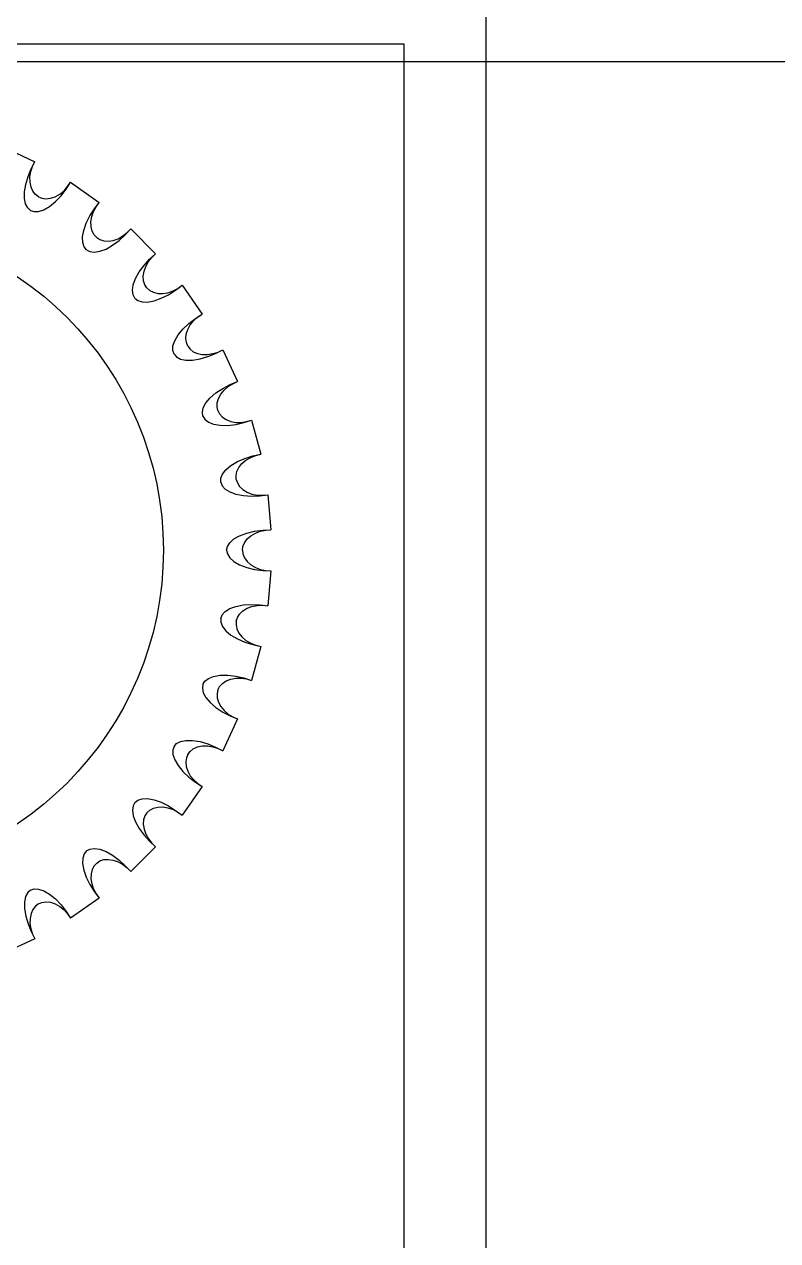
# Model space of a CAD drawing. Extents: x -615 to 711, y 0 to 128.
# Drawn here: x 53.3 to 65.21, y 97.59 to 116.81 of the extents above; entities that cross this region are included whole.
import ezdxf

# ---------------------------------------------------------------- set-up
doc = ezdxf.new("R2010")
doc.units = 0
for name, color, linetype in [('CONSTRUCTION', 7, 'CONTINUOUS'), ('DXF_EG_PANEL_1_0_MODEL_DX0', 7, 'CONTINUOUS'), ('LAYER1', 7, 'CONTINUOUS')]:
    doc.layers.add(name, color=color, linetype=linetype)

msp = doc.modelspace()

# ---------------------------------------------------------------- linework, layer by layer
at = {"layer": 'CONSTRUCTION', "color": 6}
msp.add_line((-614.803, 116.224), (710.947, 116.224), dxfattribs=at)
at = {"layer": 'DXF_EG_PANEL_1_0_MODEL_DX0', "color": 178}
msp.add_line((60.6, 128.5), (60.6, 0), dxfattribs=at)
at = {"layer": 'LAYER1', "color": 7}
for p, q in [((1.3, 116.5), (59.3, 116.5)), ((59.3, 116.5), (59.3, 12))]:
    msp.add_line(p, q, dxfattribs=at)
at = {"layer": 'LAYER1', "color": 178}
for p, q in [((52.965, 114.873), (53.469, 114.638)), ((52.965, 114.873), (53.469, 114.638)), ((54.031, 114.313), (54.486, 113.995)), ((54.031, 114.313), (54.486, 113.995)), ((54.984, 113.577), (55.377, 113.184)), ((54.984, 113.577), (55.377, 113.184)), ((55.795, 112.686), (56.113, 112.231)), ((55.795, 112.686), (56.113, 112.231)), ((56.438, 111.669), (56.673, 111.165)), ((56.438, 111.669), (56.673, 111.165)), ((56.895, 110.555), (57.039, 110.018)), ((56.895, 110.555), (57.039, 110.018)), ((57.152, 109.378), (57.2, 108.825)), ((57.152, 109.378), (57.2, 108.825)), ((57.2, 108.175), (57.152, 107.622)), ((57.2, 108.175), (57.152, 107.622)), ((57.039, 106.982), (56.895, 106.445)), ((57.039, 106.982), (56.895, 106.445)), ((56.673, 105.835), (56.438, 105.331)), ((56.673, 105.835), (56.438, 105.331)), ((56.113, 104.769), (55.795, 104.314)), ((56.113, 104.769), (55.795, 104.314)), ((55.377, 103.816), (54.984, 103.423)), ((55.377, 103.816), (54.984, 103.423)), ((54.486, 103.005), (54.031, 102.687)), ((54.486, 103.005), (54.031, 102.687)), ((53.469, 102.362), (52.965, 102.127)), ((53.469, 102.362), (52.965, 102.127))]:
    msp.add_line(p, q, dxfattribs=at)
for points in [[(53.4, 113.869, 0), (53.355, 113.909, 0), (53.321, 113.972, 0), (53.303, 114.057, 0), (53.304, 114.162, 0), (53.323, 114.28, 0), (53.36, 114.404, 0), (53.41, 114.525, 0), (53.469, 114.638, 0)], [(53.4, 113.869, 0), (53.355, 113.909, 0), (53.321, 113.972, 0), (53.303, 114.057, 0), (53.304, 114.162, 0), (53.323, 114.28, 0), (53.36, 114.404, 0), (53.41, 114.525, 0), (53.469, 114.638, 0)], [(53.525, 114.086, 0), (53.478, 114.122, 0), (53.437, 114.173, 0), (53.408, 114.238, 0), (53.392, 114.315, 0), (53.391, 114.398, 0), (53.406, 114.483, 0), (53.432, 114.564, 0), (53.469, 114.638, 0)], [(53.525, 114.086, 0), (53.478, 114.122, 0), (53.437, 114.173, 0), (53.408, 114.238, 0), (53.392, 114.315, 0), (53.391, 114.398, 0), (53.406, 114.483, 0), (53.432, 114.564, 0), (53.469, 114.638, 0)], [(53.4, 113.869, 0), (53.457, 113.85, 0), (53.528, 113.852, 0), (53.611, 113.879, 0), (53.702, 113.932, 0), (53.794, 114.008, 0), (53.883, 114.101, 0), (53.963, 114.206, 0), (54.031, 114.313, 0)], [(53.4, 113.869, 0), (53.457, 113.85, 0), (53.528, 113.852, 0), (53.611, 113.879, 0), (53.702, 113.932, 0), (53.794, 114.008, 0), (53.883, 114.101, 0), (53.963, 114.206, 0), (54.031, 114.313, 0)], [(53.525, 114.086, 0), (53.58, 114.063, 0), (53.644, 114.053, 0), (53.716, 114.061, 0), (53.79, 114.085, 0), (53.862, 114.126, 0), (53.929, 114.181, 0), (53.986, 114.245, 0), (54.031, 114.313, 0)], [(53.525, 114.086, 0), (53.58, 114.063, 0), (53.644, 114.053, 0), (53.716, 114.061, 0), (53.79, 114.085, 0), (53.862, 114.126, 0), (53.929, 114.181, 0), (53.986, 114.245, 0), (54.031, 114.313, 0)], [(54.285, 113.249, 0), (54.248, 113.296, 0), (54.225, 113.364, 0), (54.222, 113.451, 0), (54.241, 113.554, 0), (54.281, 113.667, 0), (54.338, 113.783, 0), (54.409, 113.894, 0), (54.486, 113.995, 0)], [(54.285, 113.249, 0), (54.248, 113.296, 0), (54.225, 113.364, 0), (54.222, 113.451, 0), (54.241, 113.554, 0), (54.281, 113.667, 0), (54.338, 113.783, 0), (54.409, 113.894, 0), (54.486, 113.995, 0)], [(54.446, 113.441, 0), (54.406, 113.485, 0), (54.375, 113.542, 0), (54.357, 113.611, 0), (54.355, 113.69, 0), (54.369, 113.772, 0), (54.397, 113.853, 0), (54.438, 113.928, 0), (54.486, 113.995, 0)], [(54.446, 113.441, 0), (54.406, 113.485, 0), (54.375, 113.542, 0), (54.357, 113.611, 0), (54.355, 113.69, 0), (54.369, 113.772, 0), (54.397, 113.853, 0), (54.438, 113.928, 0), (54.486, 113.995, 0)], [(54.285, 113.249, 0), (54.338, 113.22, 0), (54.408, 113.21, 0), (54.495, 113.223, 0), (54.593, 113.259, 0), (54.697, 113.318, 0), (54.801, 113.394, 0), (54.898, 113.483, 0), (54.984, 113.577, 0)], [(54.285, 113.249, 0), (54.338, 113.22, 0), (54.408, 113.21, 0), (54.495, 113.223, 0), (54.593, 113.259, 0), (54.697, 113.318, 0), (54.801, 113.394, 0), (54.898, 113.483, 0), (54.984, 113.577, 0)], [(54.446, 113.441, 0), (54.496, 113.409, 0), (54.558, 113.388, 0), (54.629, 113.383, 0), (54.707, 113.394, 0), (54.785, 113.422, 0), (54.86, 113.465, 0), (54.927, 113.518, 0), (54.984, 113.577, 0)], [(54.446, 113.441, 0), (54.496, 113.409, 0), (54.558, 113.388, 0), (54.629, 113.383, 0), (54.707, 113.394, 0), (54.785, 113.422, 0), (54.86, 113.465, 0), (54.927, 113.518, 0), (54.984, 113.577, 0)], [(55.049, 112.485, 0), (55.02, 112.538, 0), (55.01, 112.608, 0), (55.023, 112.695, 0), (55.059, 112.793, 0), (55.118, 112.897, 0), (55.194, 113.001, 0), (55.283, 113.098, 0), (55.377, 113.184, 0)], [(55.049, 112.485, 0), (55.02, 112.538, 0), (55.01, 112.608, 0), (55.023, 112.695, 0), (55.059, 112.793, 0), (55.118, 112.897, 0), (55.194, 113.001, 0), (55.283, 113.098, 0), (55.377, 113.184, 0)], [(55.241, 112.646, 0), (55.209, 112.696, 0), (55.188, 112.758, 0), (55.183, 112.829, 0), (55.194, 112.907, 0), (55.222, 112.985, 0), (55.265, 113.06, 0), (55.318, 113.127, 0), (55.377, 113.184, 0)], [(55.241, 112.646, 0), (55.209, 112.696, 0), (55.188, 112.758, 0), (55.183, 112.829, 0), (55.194, 112.907, 0), (55.222, 112.985, 0), (55.265, 113.06, 0), (55.318, 113.127, 0), (55.377, 113.184, 0)], [(55.049, 112.485, 0), (55.096, 112.448, 0), (55.164, 112.425, 0), (55.251, 112.422, 0), (55.354, 112.441, 0), (55.467, 112.481, 0), (55.583, 112.538, 0), (55.694, 112.609, 0), (55.795, 112.686, 0)], [(55.049, 112.485, 0), (55.096, 112.448, 0), (55.164, 112.425, 0), (55.251, 112.422, 0), (55.354, 112.441, 0), (55.467, 112.481, 0), (55.583, 112.538, 0), (55.694, 112.609, 0), (55.795, 112.686, 0)], [(55.241, 112.646, 0), (55.285, 112.606, 0), (55.342, 112.575, 0), (55.411, 112.557, 0), (55.49, 112.555, 0), (55.572, 112.569, 0), (55.653, 112.597, 0), (55.728, 112.638, 0), (55.795, 112.686, 0)], [(55.241, 112.646, 0), (55.285, 112.606, 0), (55.342, 112.575, 0), (55.411, 112.557, 0), (55.49, 112.555, 0), (55.572, 112.569, 0), (55.653, 112.597, 0), (55.728, 112.638, 0), (55.795, 112.686, 0)], [(55.669, 111.6, 0), (55.65, 111.657, 0), (55.652, 111.728, 0), (55.679, 111.811, 0), (55.732, 111.902, 0), (55.808, 111.994, 0), (55.901, 112.083, 0), (56.006, 112.163, 0), (56.113, 112.231, 0)], [(55.669, 111.6, 0), (55.65, 111.657, 0), (55.652, 111.728, 0), (55.679, 111.811, 0), (55.732, 111.902, 0), (55.808, 111.994, 0), (55.901, 112.083, 0), (56.006, 112.163, 0), (56.113, 112.231, 0)], [(55.886, 111.725, 0), (55.863, 111.78, 0), (55.853, 111.844, 0), (55.861, 111.916, 0), (55.885, 111.99, 0), (55.926, 112.062, 0), (55.981, 112.129, 0), (56.045, 112.186, 0), (56.113, 112.231, 0)], [(55.886, 111.725, 0), (55.863, 111.78, 0), (55.853, 111.844, 0), (55.861, 111.916, 0), (55.885, 111.99, 0), (55.926, 112.062, 0), (55.981, 112.129, 0), (56.045, 112.186, 0), (56.113, 112.231, 0)], [(55.669, 111.6, 0), (55.709, 111.555, 0), (55.772, 111.521, 0), (55.857, 111.503, 0), (55.962, 111.504, 0), (56.08, 111.523, 0), (56.204, 111.56, 0), (56.325, 111.61, 0), (56.438, 111.669, 0)], [(55.669, 111.6, 0), (55.709, 111.555, 0), (55.772, 111.521, 0), (55.857, 111.503, 0), (55.962, 111.504, 0), (56.08, 111.523, 0), (56.204, 111.56, 0), (56.325, 111.61, 0), (56.438, 111.669, 0)], [(55.886, 111.725, 0), (55.922, 111.678, 0), (55.973, 111.637, 0), (56.038, 111.608, 0), (56.115, 111.592, 0), (56.198, 111.591, 0), (56.283, 111.606, 0), (56.364, 111.632, 0), (56.438, 111.669, 0)], [(55.886, 111.725, 0), (55.922, 111.678, 0), (55.973, 111.637, 0), (56.038, 111.608, 0), (56.115, 111.592, 0), (56.198, 111.591, 0), (56.283, 111.606, 0), (56.364, 111.632, 0), (56.438, 111.669, 0)], [(56.126, 110.621, 0), (56.117, 110.68, 0), (56.131, 110.75, 0), (56.173, 110.827, 0), (56.24, 110.907, 0), (56.331, 110.985, 0), (56.439, 111.056, 0), (56.555, 111.117, 0), (56.673, 111.165, 0)], [(56.126, 110.621, 0), (56.117, 110.68, 0), (56.131, 110.75, 0), (56.173, 110.827, 0), (56.24, 110.907, 0), (56.331, 110.985, 0), (56.439, 111.056, 0), (56.555, 111.117, 0), (56.673, 111.165, 0)], [(56.361, 110.706, 0), (56.348, 110.764, 0), (56.35, 110.829, 0), (56.369, 110.898, 0), (56.406, 110.967, 0), (56.46, 111.031, 0), (56.525, 111.087, 0), (56.598, 111.132, 0), (56.673, 111.165, 0)], [(56.361, 110.706, 0), (56.348, 110.764, 0), (56.35, 110.829, 0), (56.369, 110.898, 0), (56.406, 110.967, 0), (56.46, 111.031, 0), (56.525, 111.087, 0), (56.598, 111.132, 0), (56.673, 111.165, 0)], [(56.361, 110.706, 0), (56.388, 110.653, 0), (56.432, 110.604, 0), (56.491, 110.564, 0), (56.564, 110.535, 0), (56.646, 110.52, 0), (56.732, 110.519, 0), (56.816, 110.532, 0), (56.895, 110.555, 0)], [(56.361, 110.706, 0), (56.388, 110.653, 0), (56.432, 110.604, 0), (56.491, 110.564, 0), (56.564, 110.535, 0), (56.646, 110.52, 0), (56.732, 110.519, 0), (56.816, 110.532, 0), (56.895, 110.555, 0)], [(56.126, 110.621, 0), (56.157, 110.569, 0), (56.213, 110.525, 0), (56.294, 110.492, 0), (56.397, 110.475, 0), (56.517, 110.473, 0), (56.645, 110.488, 0), (56.774, 110.516, 0), (56.895, 110.555, 0)], [(56.126, 110.621, 0), (56.157, 110.569, 0), (56.213, 110.525, 0), (56.294, 110.492, 0), (56.397, 110.475, 0), (56.517, 110.473, 0), (56.645, 110.488, 0), (56.774, 110.516, 0), (56.895, 110.555, 0)], [(56.406, 109.577, 0), (56.407, 109.637, 0), (56.433, 109.703, 0), (56.487, 109.772, 0), (56.568, 109.839, 0), (56.671, 109.9, 0), (56.789, 109.951, 0), (56.914, 109.991, 0), (57.039, 110.018, 0)], [(56.406, 109.577, 0), (56.407, 109.637, 0), (56.433, 109.703, 0), (56.487, 109.772, 0), (56.568, 109.839, 0), (56.671, 109.9, 0), (56.789, 109.951, 0), (56.914, 109.991, 0), (57.039, 110.018, 0)], [(56.652, 109.62, 0), (56.649, 109.68, 0), (56.662, 109.743, 0), (56.693, 109.808, 0), (56.742, 109.869, 0), (56.806, 109.923, 0), (56.88, 109.967, 0), (56.959, 109.999, 0), (57.039, 110.018, 0)], [(56.652, 109.62, 0), (56.649, 109.68, 0), (56.662, 109.743, 0), (56.693, 109.808, 0), (56.742, 109.869, 0), (56.806, 109.923, 0), (56.88, 109.967, 0), (56.959, 109.999, 0), (57.039, 110.018, 0)], [(56.406, 109.577, 0), (56.428, 109.52, 0), (56.475, 109.467, 0), (56.549, 109.421, 0), (56.648, 109.386, 0), (56.765, 109.364, 0), (56.894, 109.356, 0), (57.025, 109.361, 0), (57.152, 109.378, 0)], [(56.406, 109.577, 0), (56.428, 109.52, 0), (56.475, 109.467, 0), (56.549, 109.421, 0), (56.648, 109.386, 0), (56.765, 109.364, 0), (56.894, 109.356, 0), (57.025, 109.361, 0), (57.152, 109.378, 0)], [(56.652, 109.62, 0), (56.67, 109.563, 0), (56.704, 109.508, 0), (56.755, 109.458, 0), (56.822, 109.417, 0), (56.9, 109.388, 0), (56.985, 109.372, 0), (57.07, 109.369, 0), (57.152, 109.378, 0)], [(56.652, 109.62, 0), (56.67, 109.563, 0), (56.704, 109.508, 0), (56.755, 109.458, 0), (56.822, 109.417, 0), (56.9, 109.388, 0), (56.985, 109.372, 0), (57.07, 109.369, 0), (57.152, 109.378, 0)], [(56.5, 108.5, 0), (56.512, 108.559, 0), (56.549, 108.62, 0), (56.614, 108.678, 0), (56.705, 108.73, 0), (56.817, 108.772, 0), (56.942, 108.802, 0), (57.073, 108.82, 0), (57.2, 108.825, 0)], [(56.5, 108.5, 0), (56.512, 108.559, 0), (56.549, 108.62, 0), (56.614, 108.678, 0), (56.705, 108.73, 0), (56.817, 108.772, 0), (56.942, 108.802, 0), (57.073, 108.82, 0), (57.2, 108.825, 0)], [(56.75, 108.5, 0), (56.758, 108.559, 0), (56.782, 108.62, 0), (56.823, 108.678, 0), (56.882, 108.73, 0), (56.954, 108.772, 0), (57.034, 108.802, 0), (57.118, 108.82, 0), (57.2, 108.825, 0)], [(56.75, 108.5, 0), (56.758, 108.559, 0), (56.782, 108.62, 0), (56.823, 108.678, 0), (56.882, 108.73, 0), (56.954, 108.772, 0), (57.034, 108.802, 0), (57.118, 108.82, 0), (57.2, 108.825, 0)], [(56.5, 108.5, 0), (56.512, 108.441, 0), (56.549, 108.38, 0), (56.614, 108.322, 0), (56.705, 108.27, 0), (56.817, 108.228, 0), (56.942, 108.198, 0), (57.073, 108.18, 0), (57.2, 108.175, 0)], [(56.5, 108.5, 0), (56.512, 108.441, 0), (56.549, 108.38, 0), (56.614, 108.322, 0), (56.705, 108.27, 0), (56.817, 108.228, 0), (56.942, 108.198, 0), (57.073, 108.18, 0), (57.2, 108.175, 0)], [(56.75, 108.5, 0), (56.758, 108.441, 0), (56.782, 108.38, 0), (56.823, 108.322, 0), (56.882, 108.27, 0), (56.954, 108.228, 0), (57.034, 108.198, 0), (57.118, 108.18, 0), (57.2, 108.175, 0)], [(56.75, 108.5, 0), (56.758, 108.441, 0), (56.782, 108.38, 0), (56.823, 108.322, 0), (56.882, 108.27, 0), (56.954, 108.228, 0), (57.034, 108.198, 0), (57.118, 108.18, 0), (57.2, 108.175, 0)], [(56.406, 107.423, 0), (56.428, 107.48, 0), (56.475, 107.533, 0), (56.549, 107.579, 0), (56.648, 107.614, 0), (56.765, 107.636, 0), (56.894, 107.644, 0), (57.025, 107.639, 0), (57.152, 107.622, 0)], [(56.406, 107.423, 0), (56.428, 107.48, 0), (56.475, 107.533, 0), (56.549, 107.579, 0), (56.648, 107.614, 0), (56.765, 107.636, 0), (56.894, 107.644, 0), (57.025, 107.639, 0), (57.152, 107.622, 0)], [(56.652, 107.38, 0), (56.67, 107.437, 0), (56.704, 107.492, 0), (56.755, 107.542, 0), (56.822, 107.583, 0), (56.9, 107.612, 0), (56.985, 107.628, 0), (57.07, 107.631, 0), (57.152, 107.622, 0)], [(56.652, 107.38, 0), (56.67, 107.437, 0), (56.704, 107.492, 0), (56.755, 107.542, 0), (56.822, 107.583, 0), (56.9, 107.612, 0), (56.985, 107.628, 0), (57.07, 107.631, 0), (57.152, 107.622, 0)], [(56.406, 107.423, 0), (56.407, 107.363, 0), (56.433, 107.297, 0), (56.487, 107.228, 0), (56.568, 107.161, 0), (56.671, 107.1, 0), (56.789, 107.049, 0), (56.914, 107.009, 0), (57.039, 106.982, 0)], [(56.406, 107.423, 0), (56.407, 107.363, 0), (56.433, 107.297, 0), (56.487, 107.228, 0), (56.568, 107.161, 0), (56.671, 107.1, 0), (56.789, 107.049, 0), (56.914, 107.009, 0), (57.039, 106.982, 0)], [(56.652, 107.38, 0), (56.649, 107.32, 0), (56.662, 107.257, 0), (56.693, 107.192, 0), (56.742, 107.131, 0), (56.806, 107.077, 0), (56.88, 107.033, 0), (56.959, 107.001, 0), (57.039, 106.982, 0)], [(56.652, 107.38, 0), (56.649, 107.32, 0), (56.662, 107.257, 0), (56.693, 107.192, 0), (56.742, 107.131, 0), (56.806, 107.077, 0), (56.88, 107.033, 0), (56.959, 107.001, 0), (57.039, 106.982, 0)], [(56.126, 106.379, 0), (56.157, 106.431, 0), (56.213, 106.475, 0), (56.294, 106.508, 0), (56.397, 106.525, 0), (56.517, 106.527, 0), (56.645, 106.512, 0), (56.774, 106.484, 0), (56.895, 106.445, 0)], [(56.126, 106.379, 0), (56.157, 106.431, 0), (56.213, 106.475, 0), (56.294, 106.508, 0), (56.397, 106.525, 0), (56.517, 106.527, 0), (56.645, 106.512, 0), (56.774, 106.484, 0), (56.895, 106.445, 0)], [(56.361, 106.294, 0), (56.388, 106.347, 0), (56.432, 106.396, 0), (56.491, 106.436, 0), (56.564, 106.465, 0), (56.646, 106.48, 0), (56.732, 106.481, 0), (56.816, 106.468, 0), (56.895, 106.445, 0)], [(56.361, 106.294, 0), (56.388, 106.347, 0), (56.432, 106.396, 0), (56.491, 106.436, 0), (56.564, 106.465, 0), (56.646, 106.48, 0), (56.732, 106.481, 0), (56.816, 106.468, 0), (56.895, 106.445, 0)], [(56.126, 106.379, 0), (56.117, 106.32, 0), (56.131, 106.25, 0), (56.173, 106.173, 0), (56.24, 106.093, 0), (56.331, 106.015, 0), (56.439, 105.944, 0), (56.555, 105.883, 0), (56.673, 105.835, 0)], [(56.126, 106.379, 0), (56.117, 106.32, 0), (56.131, 106.25, 0), (56.173, 106.173, 0), (56.24, 106.093, 0), (56.331, 106.015, 0), (56.439, 105.944, 0), (56.555, 105.883, 0), (56.673, 105.835, 0)], [(56.361, 106.294, 0), (56.348, 106.236, 0), (56.35, 106.171, 0), (56.369, 106.102, 0), (56.406, 106.033, 0), (56.46, 105.969, 0), (56.525, 105.913, 0), (56.598, 105.868, 0), (56.673, 105.835, 0)], [(56.361, 106.294, 0), (56.348, 106.236, 0), (56.35, 106.171, 0), (56.369, 106.102, 0), (56.406, 106.033, 0), (56.46, 105.969, 0), (56.525, 105.913, 0), (56.598, 105.868, 0), (56.673, 105.835, 0)], [(55.669, 105.4, 0), (55.65, 105.343, 0), (55.652, 105.272, 0), (55.679, 105.189, 0), (55.732, 105.098, 0), (55.808, 105.006, 0), (55.901, 104.917, 0), (56.006, 104.837, 0), (56.113, 104.769, 0)], [(55.669, 105.4, 0), (55.65, 105.343, 0), (55.652, 105.272, 0), (55.679, 105.189, 0), (55.732, 105.098, 0), (55.808, 105.006, 0), (55.901, 104.917, 0), (56.006, 104.837, 0), (56.113, 104.769, 0)], [(55.669, 105.4, 0), (55.709, 105.445, 0), (55.772, 105.479, 0), (55.857, 105.497, 0), (55.962, 105.496, 0), (56.08, 105.477, 0), (56.204, 105.44, 0), (56.325, 105.39, 0), (56.438, 105.331, 0)], [(55.669, 105.4, 0), (55.709, 105.445, 0), (55.772, 105.479, 0), (55.857, 105.497, 0), (55.962, 105.496, 0), (56.08, 105.477, 0), (56.204, 105.44, 0), (56.325, 105.39, 0), (56.438, 105.331, 0)], [(55.886, 105.275, 0), (55.922, 105.322, 0), (55.973, 105.363, 0), (56.038, 105.392, 0), (56.115, 105.408, 0), (56.198, 105.409, 0), (56.283, 105.394, 0), (56.364, 105.368, 0), (56.438, 105.331, 0)], [(55.886, 105.275, 0), (55.922, 105.322, 0), (55.973, 105.363, 0), (56.038, 105.392, 0), (56.115, 105.408, 0), (56.198, 105.409, 0), (56.283, 105.394, 0), (56.364, 105.368, 0), (56.438, 105.331, 0)], [(55.886, 105.275, 0), (55.863, 105.22, 0), (55.853, 105.156, 0), (55.861, 105.084, 0), (55.885, 105.01, 0), (55.926, 104.938, 0), (55.981, 104.871, 0), (56.045, 104.814, 0), (56.113, 104.769, 0)], [(55.886, 105.275, 0), (55.863, 105.22, 0), (55.853, 105.156, 0), (55.861, 105.084, 0), (55.885, 105.01, 0), (55.926, 104.938, 0), (55.981, 104.871, 0), (56.045, 104.814, 0), (56.113, 104.769, 0)], [(55.049, 104.515, 0), (55.096, 104.552, 0), (55.164, 104.575, 0), (55.251, 104.578, 0), (55.354, 104.559, 0), (55.467, 104.519, 0), (55.583, 104.462, 0), (55.694, 104.391, 0), (55.795, 104.314, 0)], [(55.049, 104.515, 0), (55.096, 104.552, 0), (55.164, 104.575, 0), (55.251, 104.578, 0), (55.354, 104.559, 0), (55.467, 104.519, 0), (55.583, 104.462, 0), (55.694, 104.391, 0), (55.795, 104.314, 0)], [(55.049, 104.515, 0), (55.02, 104.462, 0), (55.01, 104.392, 0), (55.023, 104.305, 0), (55.059, 104.207, 0), (55.118, 104.103, 0), (55.194, 103.999, 0), (55.283, 103.902, 0), (55.377, 103.816, 0)], [(55.049, 104.515, 0), (55.02, 104.462, 0), (55.01, 104.392, 0), (55.023, 104.305, 0), (55.059, 104.207, 0), (55.118, 104.103, 0), (55.194, 103.999, 0), (55.283, 103.902, 0), (55.377, 103.816, 0)], [(55.241, 104.354, 0), (55.209, 104.304, 0), (55.188, 104.242, 0), (55.183, 104.171, 0), (55.194, 104.093, 0), (55.222, 104.015, 0), (55.265, 103.94, 0), (55.318, 103.873, 0), (55.377, 103.816, 0)], [(55.241, 104.354, 0), (55.209, 104.304, 0), (55.188, 104.242, 0), (55.183, 104.171, 0), (55.194, 104.093, 0), (55.222, 104.015, 0), (55.265, 103.94, 0), (55.318, 103.873, 0), (55.377, 103.816, 0)], [(55.241, 104.354, 0), (55.285, 104.394, 0), (55.342, 104.425, 0), (55.411, 104.443, 0), (55.49, 104.445, 0), (55.572, 104.431, 0), (55.653, 104.403, 0), (55.728, 104.362, 0), (55.795, 104.314, 0)], [(55.241, 104.354, 0), (55.285, 104.394, 0), (55.342, 104.425, 0), (55.411, 104.443, 0), (55.49, 104.445, 0), (55.572, 104.431, 0), (55.653, 104.403, 0), (55.728, 104.362, 0), (55.795, 104.314, 0)], [(54.285, 103.751, 0), (54.338, 103.78, 0), (54.408, 103.79, 0), (54.495, 103.777, 0), (54.593, 103.741, 0), (54.697, 103.682, 0), (54.801, 103.606, 0), (54.898, 103.517, 0), (54.984, 103.423, 0)], [(54.285, 103.751, 0), (54.338, 103.78, 0), (54.408, 103.79, 0), (54.495, 103.777, 0), (54.593, 103.741, 0), (54.697, 103.682, 0), (54.801, 103.606, 0), (54.898, 103.517, 0), (54.984, 103.423, 0)], [(54.285, 103.751, 0), (54.248, 103.704, 0), (54.225, 103.636, 0), (54.222, 103.549, 0), (54.241, 103.446, 0), (54.281, 103.333, 0), (54.338, 103.217, 0), (54.409, 103.106, 0), (54.486, 103.005, 0)], [(54.285, 103.751, 0), (54.248, 103.704, 0), (54.225, 103.636, 0), (54.222, 103.549, 0), (54.241, 103.446, 0), (54.281, 103.333, 0), (54.338, 103.217, 0), (54.409, 103.106, 0), (54.486, 103.005, 0)], [(54.446, 103.559, 0), (54.496, 103.591, 0), (54.558, 103.612, 0), (54.629, 103.617, 0), (54.707, 103.606, 0), (54.785, 103.578, 0), (54.86, 103.535, 0), (54.927, 103.482, 0), (54.984, 103.423, 0)], [(54.446, 103.559, 0), (54.496, 103.591, 0), (54.558, 103.612, 0), (54.629, 103.617, 0), (54.707, 103.606, 0), (54.785, 103.578, 0), (54.86, 103.535, 0), (54.927, 103.482, 0), (54.984, 103.423, 0)], [(54.446, 103.559, 0), (54.406, 103.515, 0), (54.375, 103.458, 0), (54.357, 103.389, 0), (54.355, 103.31, 0), (54.369, 103.228, 0), (54.397, 103.147, 0), (54.438, 103.072, 0), (54.486, 103.005, 0)], [(54.446, 103.559, 0), (54.406, 103.515, 0), (54.375, 103.458, 0), (54.357, 103.389, 0), (54.355, 103.31, 0), (54.369, 103.228, 0), (54.397, 103.147, 0), (54.438, 103.072, 0), (54.486, 103.005, 0)], [(53.4, 103.131, 0), (53.355, 103.091, 0), (53.321, 103.028, 0), (53.303, 102.943, 0), (53.304, 102.838, 0), (53.323, 102.72, 0), (53.36, 102.596, 0), (53.41, 102.475, 0), (53.469, 102.362, 0)], [(53.4, 103.131, 0), (53.355, 103.091, 0), (53.321, 103.028, 0), (53.303, 102.943, 0), (53.304, 102.838, 0), (53.323, 102.72, 0), (53.36, 102.596, 0), (53.41, 102.475, 0), (53.469, 102.362, 0)], [(53.4, 103.131, 0), (53.457, 103.15, 0), (53.528, 103.148, 0), (53.611, 103.121, 0), (53.702, 103.068, 0), (53.794, 102.992, 0), (53.883, 102.899, 0), (53.963, 102.794, 0), (54.031, 102.687, 0)], [(53.4, 103.131, 0), (53.457, 103.15, 0), (53.528, 103.148, 0), (53.611, 103.121, 0), (53.702, 103.068, 0), (53.794, 102.992, 0), (53.883, 102.899, 0), (53.963, 102.794, 0), (54.031, 102.687, 0)], [(53.525, 102.914, 0), (53.478, 102.878, 0), (53.437, 102.827, 0), (53.408, 102.762, 0), (53.392, 102.685, 0), (53.391, 102.602, 0), (53.406, 102.517, 0), (53.432, 102.436, 0), (53.469, 102.362, 0)], [(53.525, 102.914, 0), (53.478, 102.878, 0), (53.437, 102.827, 0), (53.408, 102.762, 0), (53.392, 102.685, 0), (53.391, 102.602, 0), (53.406, 102.517, 0), (53.432, 102.436, 0), (53.469, 102.362, 0)], [(53.525, 102.914, 0), (53.58, 102.937, 0), (53.644, 102.947, 0), (53.716, 102.939, 0), (53.79, 102.915, 0), (53.862, 102.874, 0), (53.929, 102.819, 0), (53.986, 102.755, 0), (54.031, 102.687, 0)], [(53.525, 102.914, 0), (53.58, 102.937, 0), (53.644, 102.947, 0), (53.716, 102.939, 0), (53.79, 102.915, 0), (53.862, 102.874, 0), (53.929, 102.819, 0), (53.986, 102.755, 0), (54.031, 102.687, 0)]]:
    msp.add_polyline3d(points, dxfattribs=at)
msp.add_circle((50.3, 108.5), 5.2, dxfattribs=at)

doc.saveas('drawing.dxf')
